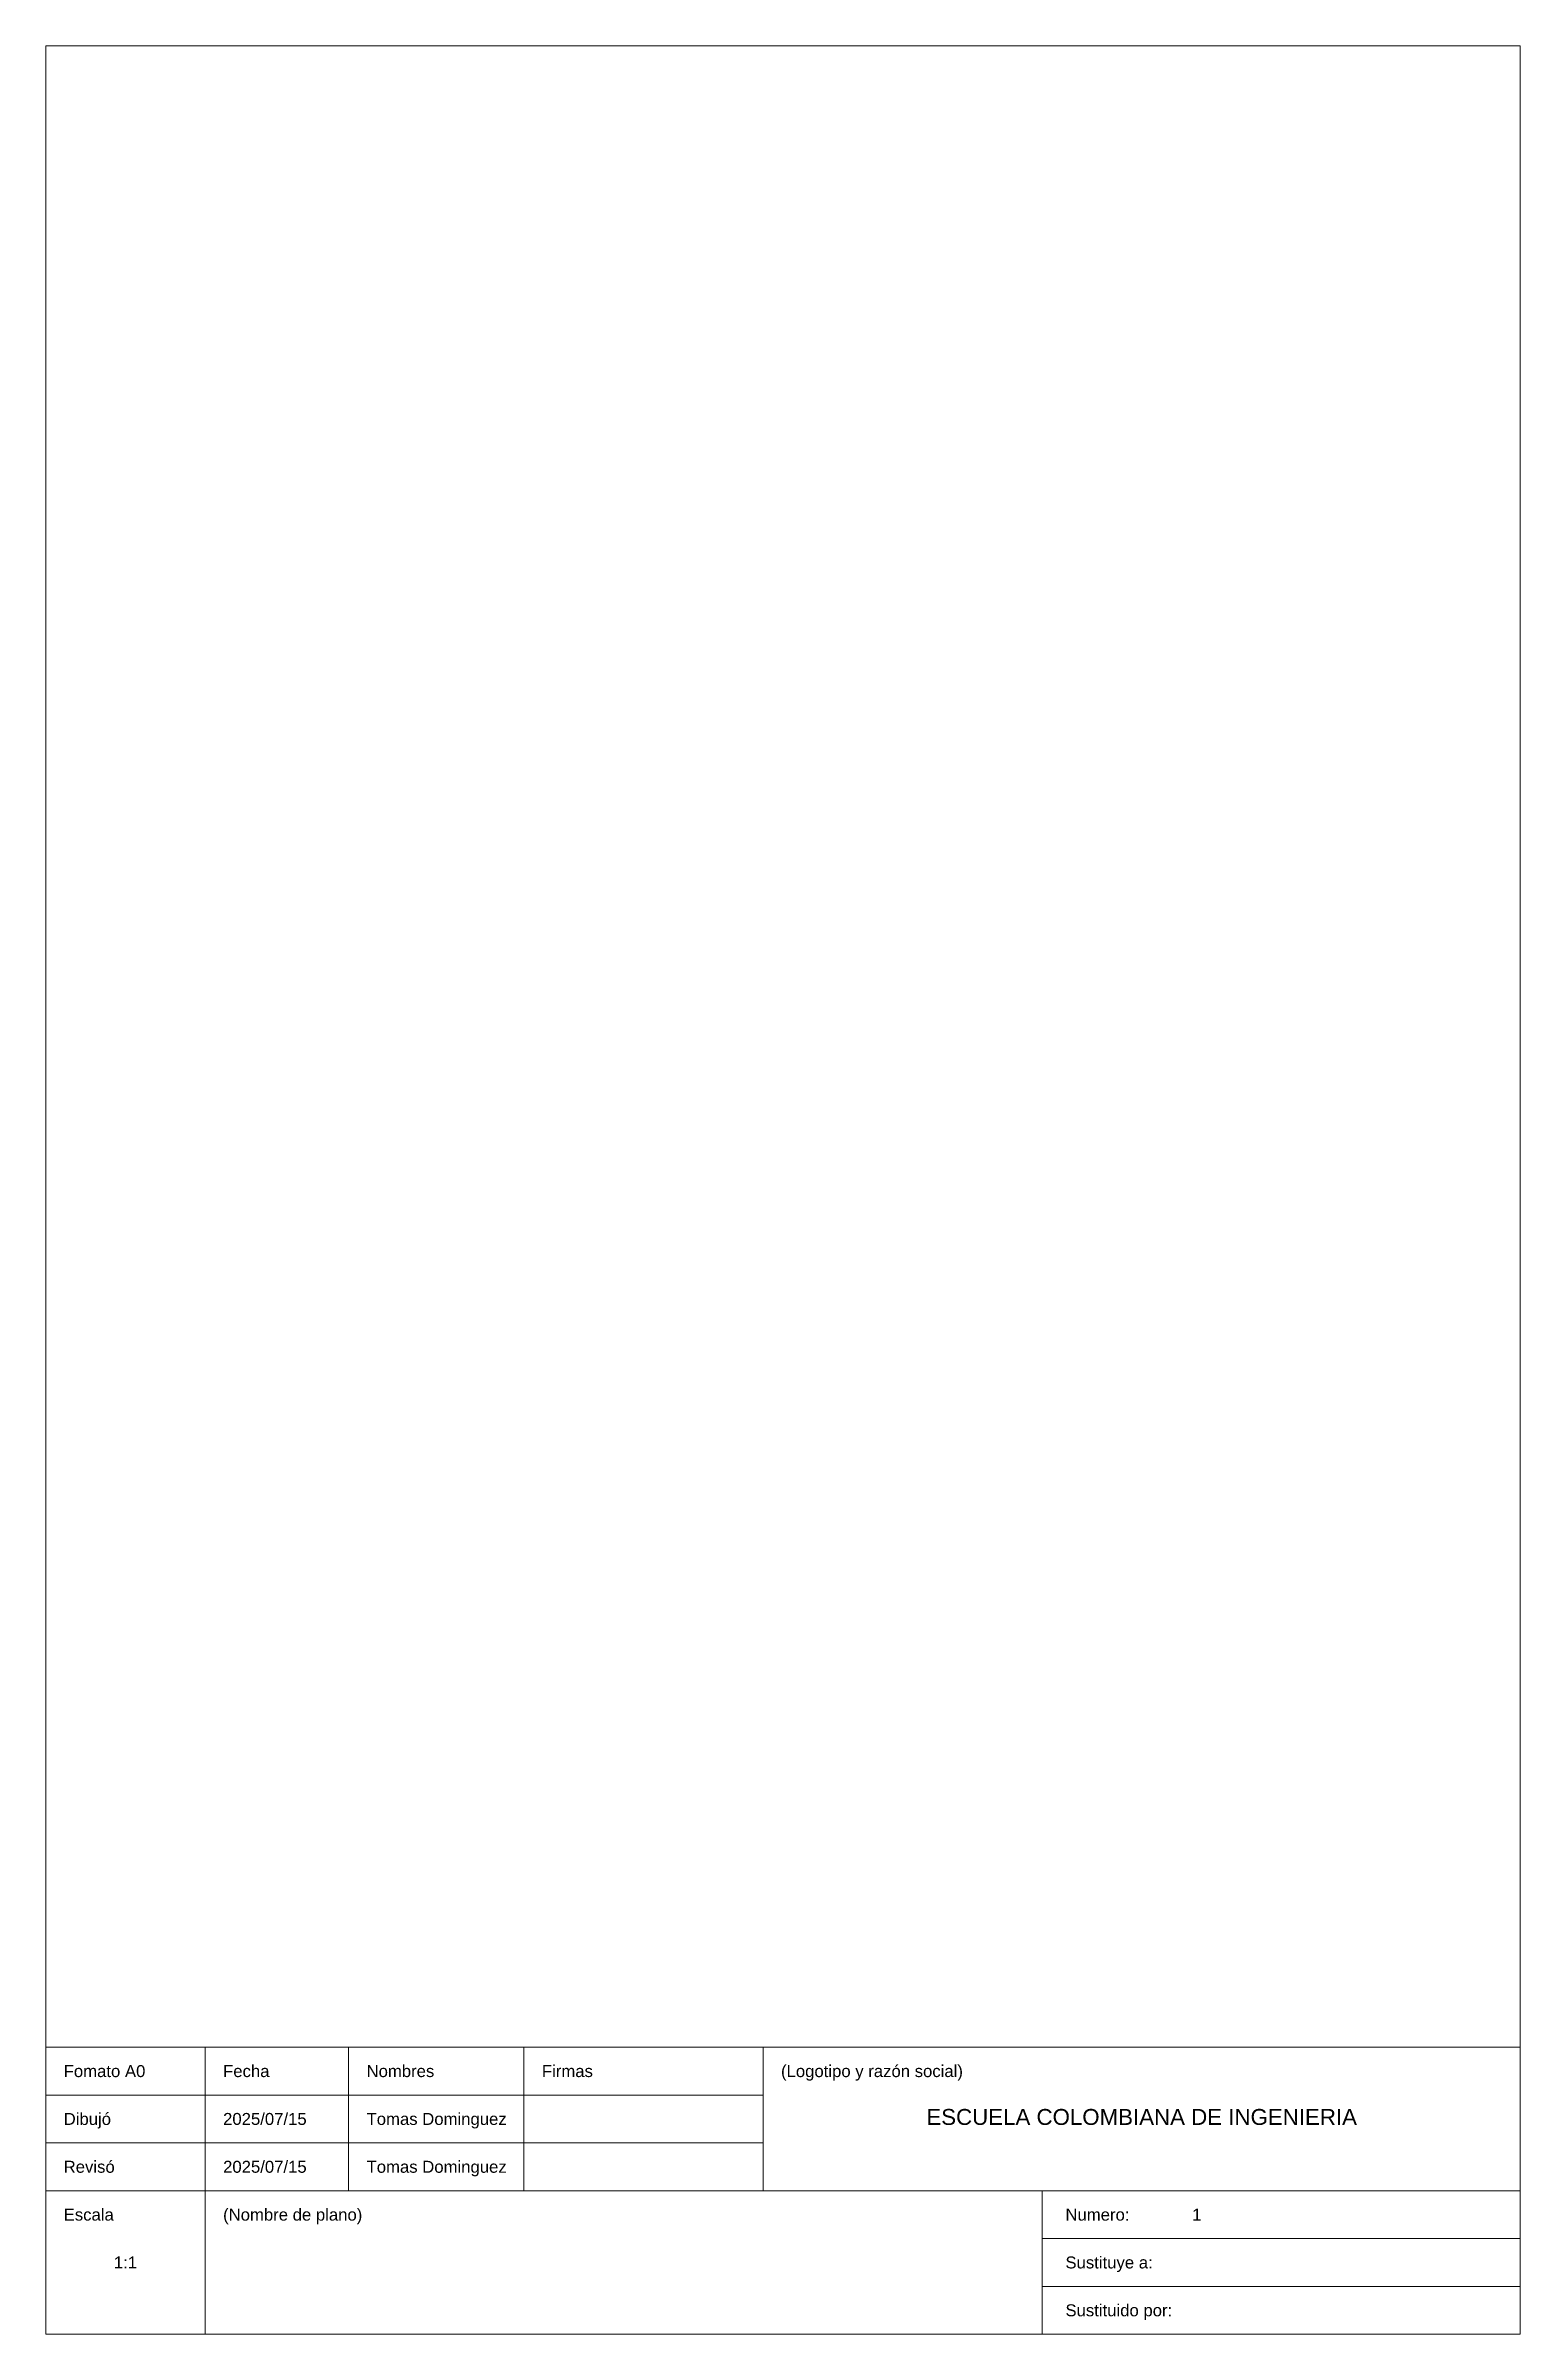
# Paper-space layout 'Presentación1' of a CAD drawing. Header units: metres, sheet in millimetres. Extents: x 20 to 205, y 5 to 292.
import ezdxf
from ezdxf.enums import TextEntityAlignment as Align

# ---------------------------------------------------------------- set-up
doc = ezdxf.new("R2010")
doc.units = ezdxf.units.M
doc.header["$LTSCALE"] = 2
doc.layers.add('001_Dark_1 10', color=7, linetype='Continuous', lineweight=0)
doc.styles.get("Standard").update_dxf_attribs({"font": 'arial.ttf'})

# ---------------------------------------------------------------- blocks, each defined once
blk = doc.blocks.new('CAJETIN_A4')
at = {"layer": '001_Dark_1 10'}
for p, q in [((20000, 41000), (205000, 41000)), ((40000, 41000), (40000, 5000)), ((58000, 41000), (58000, 23000)), ((80000, 41000), (80000, 23000)), ((110000, 41000), (110000, 23000)), ((20000, 35000), (110000, 35000)), ((20000, 29000), (110000, 29000)), ((20000, 23000), (205000, 23000)), ((40000, 23000), (145000, 23000)), ((145000, 23000), (145000, 5000)), ((145000, 17000), (205000, 17000)), ((145000, 11000), (205000, 11000)), ((145000, 11000), (205000, 11000)), ((20000, 5000), (205000, 5000))]:
    blk.add_line(p, q, dxfattribs=at)
blk.add_lwpolyline([(20000, 5000), (205000, 5000), (205000, 292000), (20000, 292000)], close=True, dxfattribs=at)
for s, p in [('Fomato A0', (22250, 37250)), ('Fecha', (42250, 37250)), ('Nombres', (60250, 37250)), ('Firmas', (82250, 37250)), ('(Logotipo y razón social)', (112250, 37250)), ('Dibujó', (22250, 31250)), ('Revisó', (22250, 25250)), ('Escala', (22250, 19250)), ('(Nombre de plano)', (42250, 19250)), ('Numero:', (147937, 19250)), ('Sustituye a:', (147937, 13250)), ('Sustituido por:', (147937, 7250))]:
    blk.add_text(s, height=1500, dxfattribs=at).set_placement(p)
at = {"layer": '001_Dark_1 10', "flags": 8}
for tag, p in [('ID-FECHADIB', (42250, 31250)), ('ID-NOMBREDIB', (60250, 31250)), ('ID-FECHAREV', (42250, 25250)), ('ID-NOMBREREV', (60250, 25250)), ('ID_NUMERO', (163843, 19250)), ('ID_SUSTITUYE', (163843, 13250)), ('ID-SUSTITUIDO', (163843, 7250))]:
    blk.add_attdef(tag, p, '', height=1500, dxfattribs=at)
for tag, height, p in [('ID-EMPRESA', 2000, (157500, 31250)), ('ID-ESCALA', 1500, (30000, 13250)), ('ID-TITULO', 2000, (92500, 13250))]:
    blk.add_attdef(tag, text='', height=height, dxfattribs=at).set_placement(p, align=Align.CENTER)

psp = doc.layouts.new('Presentación1')

# ---------------------------------------------------------------- block references
ref = psp.add_blockref('CAJETIN_A4', (0, 0), dxfattribs=dict(xscale=0.001, yscale=0.001, zscale=0.001))
ref.add_attrib('ID-ESCALA', '1:1', dxfattribs={"layer": '001_Dark_1 10', "height": 1.5}).set_placement((30, 13.25), align=Align.CENTER)
ref.add_attrib('ID_NUMERO', '1', (163.84, 19.25), dxfattribs={"layer": '001_Dark_1 10', "height": 1.5})
ref.add_attrib('ID-EMPRESA', 'ESCUELA COLOMBIANA DE INGENIERIA', dxfattribs={"layer": '001_Dark_1 10', "height": 2}).set_placement((157.5, 31.25), align=Align.CENTER)
ref.add_attrib('ID-NOMBREREV', 'Tomas Dominguez', (60.25, 25.25), dxfattribs={"layer": '001_Dark_1 10', "height": 1.5})
ref.add_attrib('ID-NOMBREDIB', 'Tomas Dominguez', (60.25, 31.25), dxfattribs={"layer": '001_Dark_1 10', "height": 1.5})
ref.add_attrib('ID-FECHAREV', '2025/07/15', (42.25, 25.25), dxfattribs={"layer": '001_Dark_1 10', "height": 1.5})
ref.add_attrib('ID-FECHADIB', '2025/07/15', (42.25, 31.25), dxfattribs={"layer": '001_Dark_1 10', "height": 1.5})

doc.saveas('drawing.dxf')
